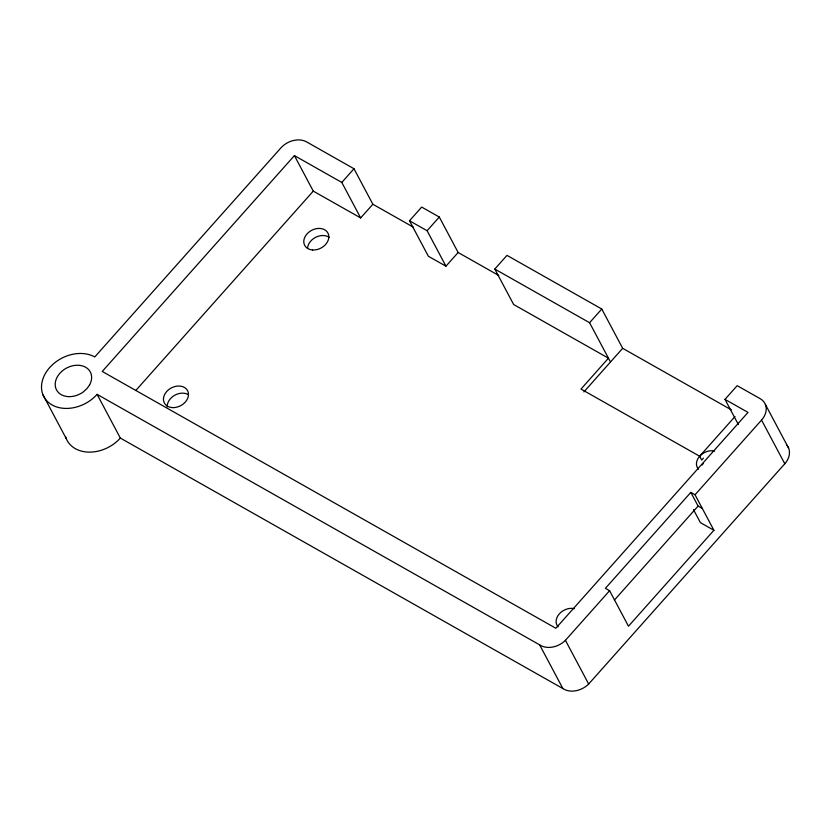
<?xml version="1.0" encoding="UTF-8"?>
<svg xmlns="http://www.w3.org/2000/svg" width="831" height="831" viewBox="0 0 831 831"><rect width="100%" height="100%" fill="white"/><g stroke="black" fill="none" stroke-linecap="round" stroke-linejoin="round"><path stroke-width="1.25" d="M372.859 204.249L360.675 217.94L341.801 182.436L294.413 155.605L102.244 371.457L555.846 628.257L748.014 412.405L724.985 399.368L737.18 385.677L760.209 398.703A19.134 14.594 -28 0 1 761.549 420.07L784.786 463.771L588.66 684.017A19.134 14.594 -28 0 1 562.878 688.556L120.339 438.062L97.102 394.361A33.479 25.532 -28 0 1 52.052 404.936A33.479 25.532 -28 0 1 49.715 367.531A33.479 25.532 -28 0 1 94.765 356.956L280.868 147.939A19.134 14.594 -28 0 1 306.618 141.904L353.985 168.745L372.859 204.249L413.485 227.247M135.775 390.508L313.287 191.12L294.413 155.605M341.801 182.436L353.985 168.745M458.141 252.489L445.956 266.19L428.38 256.27L409.496 220.766L421.681 207.075L439.287 217.036L458.141 252.489L498.766 275.487M445.956 266.19L427.103 230.727L439.287 217.036M583.902 391.92L610.484 362.015L608.448 358.192L513.651 304.51L494.798 269.057L506.993 255.366L601.779 309.018L622.679 348.314L731.27 409.808M703.421 458.12L701.696 460.062L699.66 456.24L581.004 389.064L608.448 358.192L589.584 322.719L601.779 309.018M610.484 362.015L622.679 348.314M698.456 469.245A13.151 10.034 -28 0 1 699.66 456.24L734.999 416.539M690.831 492.388L605.394 588.327L609.601 590.706L628.475 626.21L713.912 530.282L695.038 494.767L690.831 492.388L698.102 506.079L702.299 508.458M97.102 394.361L539.641 644.856A19.134 14.594 -28 0 0 565.423 640.317L609.601 590.706M695.038 494.767L761.549 420.07M614.4 600.086L698.102 506.079M409.496 220.766L427.103 230.727M494.798 269.057L589.584 322.719M313.287 191.12L360.675 217.94M713.912 530.282L700.408 522.637L693.438 509.548M765.351 404.375L788.588 448.075M724.985 399.368L738.375 424.548M565.423 640.317L588.66 684.017M539.641 644.856L562.878 688.556M43.067 395.005L66.303 438.716M699.66 456.24A13.151 10.034 -28 0 1 714.66 451.046M702.122 465.059A13.151 10.034 -28 0 1 703.431 463.334M307.553 248.22A13.151 10.034 -28 0 1 315.811 237.219A13.151 10.034 -28 0 1 329.325 237.437M558.12 626.875A13.151 10.034 -28 0 1 559.325 613.86A13.151 10.034 -28 0 1 574.325 608.666M786.542 444.855A19.134 14.594 -28 0 1 784.786 463.771M120.339 438.062A33.479 25.532 -28 0 1 88.647 452.116A33.479 25.532 -28 0 1 65.556 436.607M167.228 406.868A13.151 10.034 -28 0 1 174.354 395.452A13.151 10.034 -28 0 1 188.128 394.507M89.644 384.805L86.954 388.617L83.329 391.9A19.123 14.584 -28 0 1 55.656 387.765A19.123 14.584 -28 0 1 75.652 365.318A19.123 14.584 -28 0 1 89.644 384.805M312.508 249.965A13.151 10.034 -28 0 0 328.536 234.602A13.151 10.034 -28 0 0 307.854 233.044A13.151 10.034 -28 0 0 312.508 249.965M173.357 407.626A13.151 10.034 -28 0 0 187.879 391.308A13.151 10.034 -28 0 0 166.657 391.557A13.151 10.034 -28 0 0 173.357 407.626"/></g></svg>
